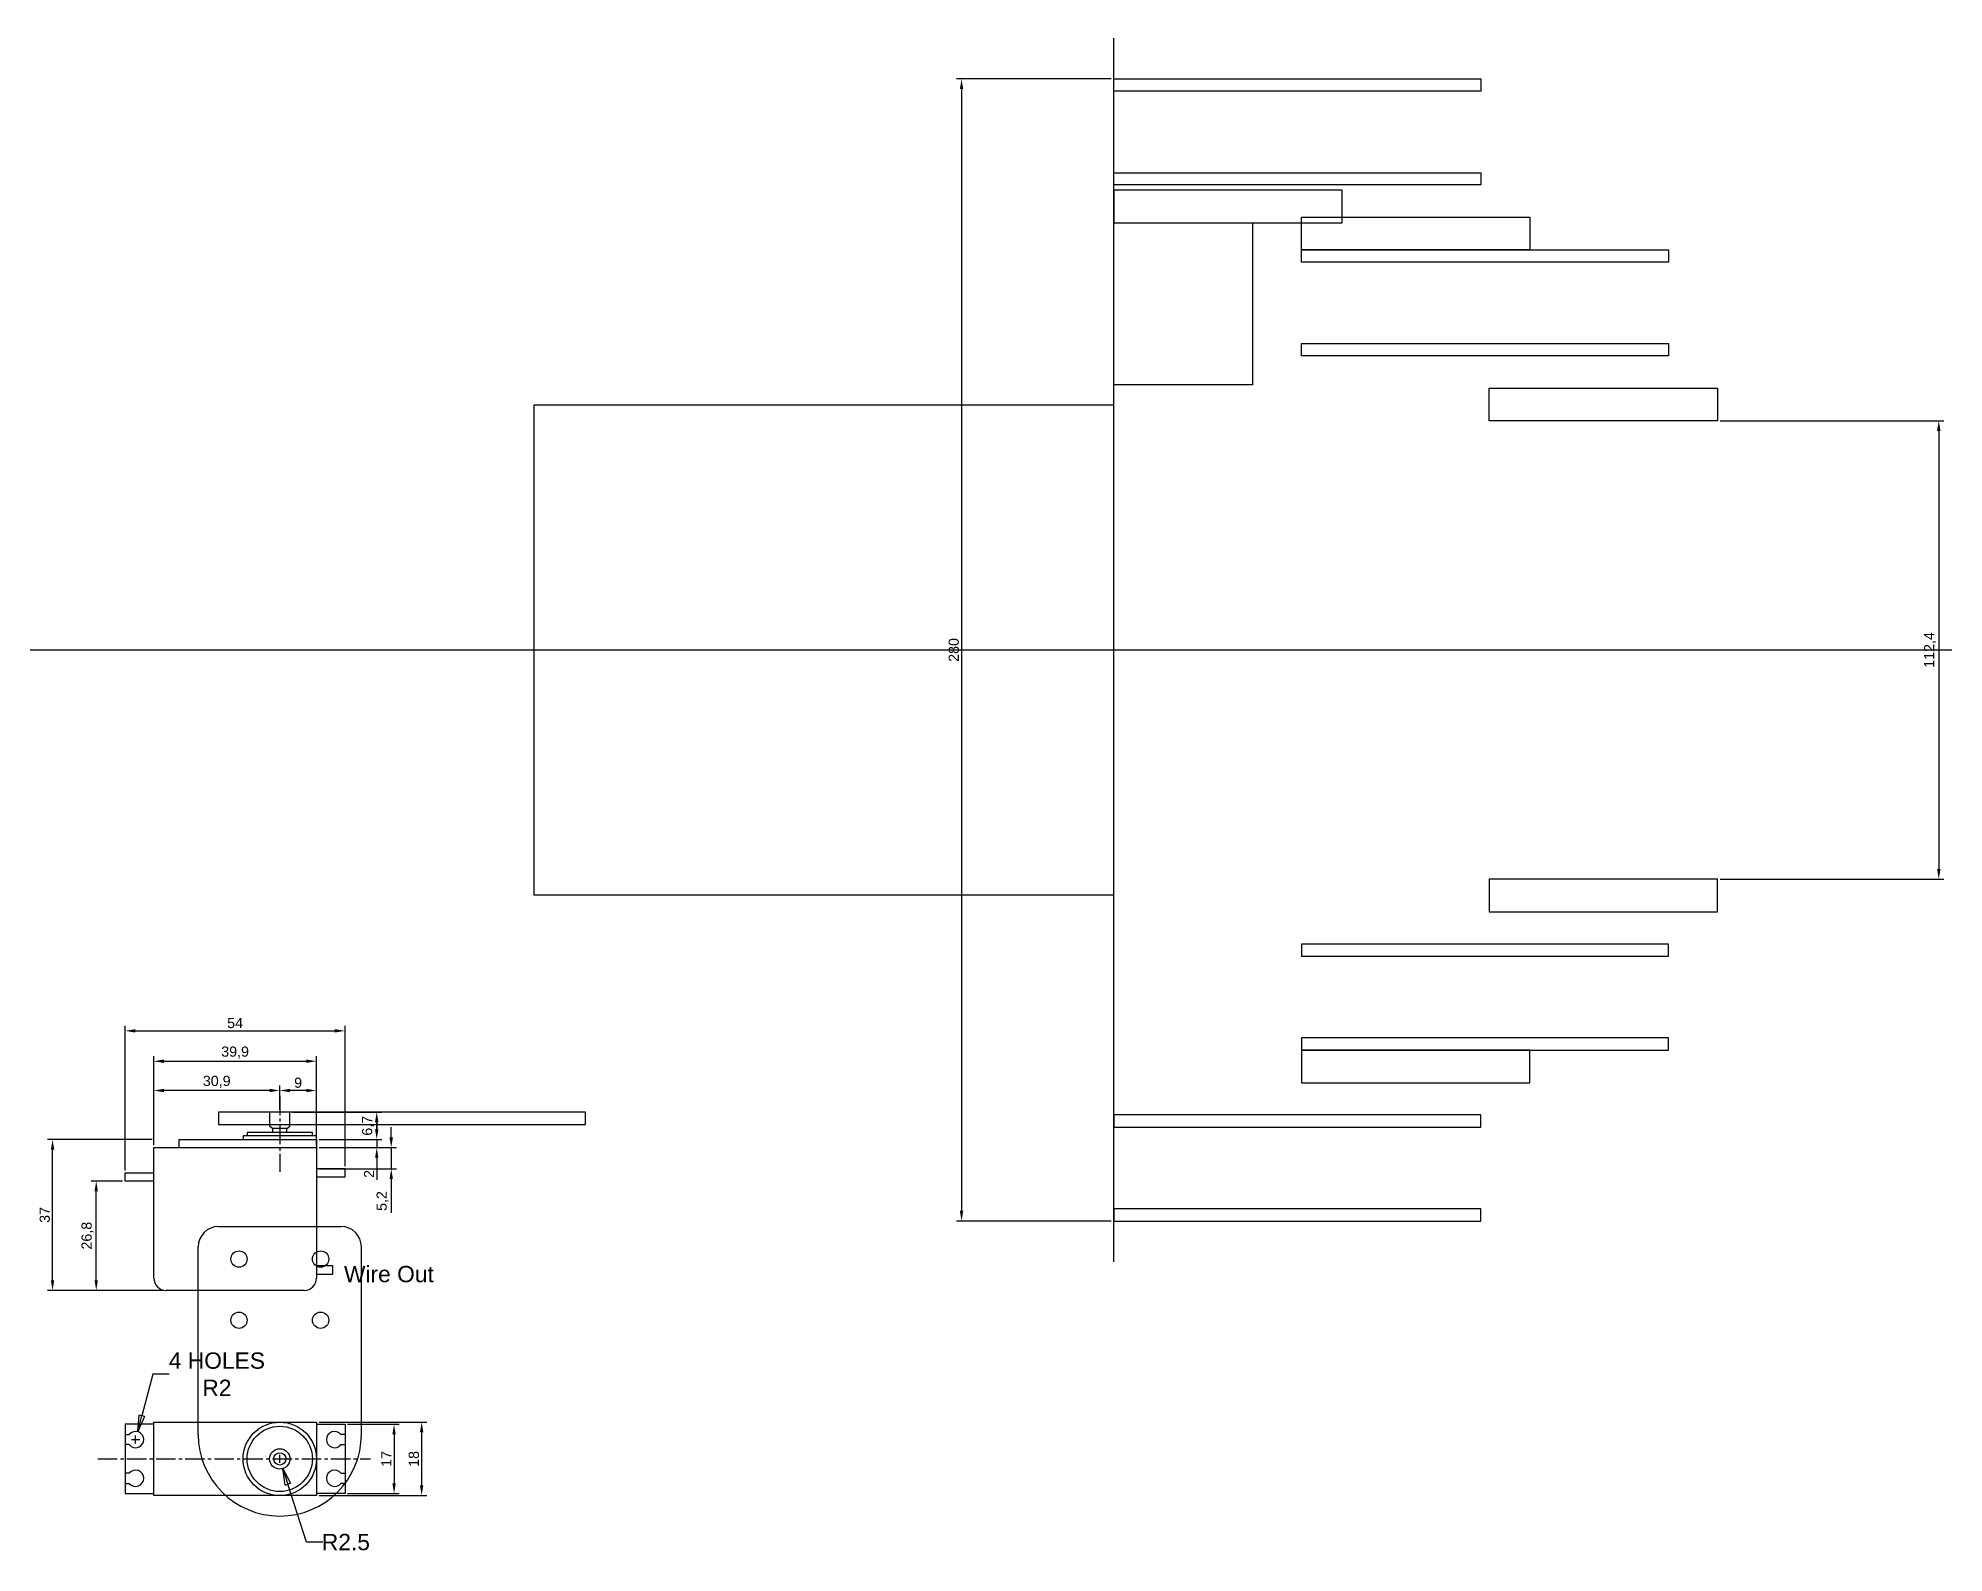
# Model space of a CAD drawing. Header units: millimetres. Extents: x 1755 to 2223, y 1887 to 3956.
# Drawn here: x 1755.4 to 2222.6, y 1886.6 to 2258 of the extents above; entities outside this region: 3.
import ezdxf

# ---------------------------------------------------------------- set-up
doc = ezdxf.new("R2010")
doc.units = ezdxf.units.MM
doc.header["$LTSCALE"] = 0.25
doc.linetypes.add('CENTER2', pattern=[28.575, 19.05, -3.175, 3.175, -3.175])
for name, color, linetype in [('Arm', 11, 'Continuous'), ('CL', 1, 'CENTER2'), ('Dim', 23, 'Continuous'), ('Perspex', 151, 'Continuous')]:
    doc.layers.add(name, color=color, linetype=linetype)
doc.layers.add('OL', color=40, linetype='Continuous', lineweight=30)
doc.styles.get("Standard").update_dxf_attribs({"font": 'arial.ttf'})
doc.dimstyles.new('ISO-25', dxfattribs={"dimtxt": 2.5, "dimasz": 2.5, "dimexe": 1.25, "dimexo": 0.625, "dimtad": 1, "dimtxsty": 'Standard', "dimcen": 2.5, "dimadec": 0, "dimazin": 0, "dimtfac": 1, "dimtmove": 0, "dimatfit": 3, "dimfxl": 1, "dimarcsym": 0})
doc.dimstyles.get("Standard").update_dxf_attribs({"dimtxt": 0.18, "dimasz": 0.18, "dimexe": 0.18, "dimexo": 0.0625, "dimgap": 0.09, "dimtad": 0, "dimtih": 1, "dimtoh": 1, "dimdec": 4, "dimzin": 0, "dimdsep": 46, "dimtxsty": 'Standard', "dimcen": 0.09, "dimadec": 0, "dimazin": 0, "dimtfac": 1, "dimtdec": 4, "dimtofl": 0, "dimtmove": 0, "dimatfit": 3, "dimfxl": 1, "dimtolj": 1, "dimtzin": 0, "dimarcsym": 0})

# ---------------------------------------------------------------- blocks, each defined once
blk = doc.blocks.new('_Closed')
at = {"color": 0, "linetype": 'ByBlock', "lineweight": -2}
for p, q in [((-1, 0.17), (0, 0)), ((-1, 0.17), (-1, -0.17)), ((0, 0), (-1, -0.17)), ((0, 0), (-1, 0))]:
    blk.add_line(p, q, dxfattribs=at)
blk = doc.blocks.new('*D2')
at = {"layer": 'Defpoints', "color": 0, "transparency": 16777216}
for p in [(1814.6, 1909.67), (1815.37, 1907.29)]:
    blk.add_point(p, dxfattribs=at)
at = {"layer": 'Dim', "color": 0, "lineweight": -2, "transparency": 16777216}
for p, q in [((1813.6, 1909.67), (1815.6, 1909.67)), ((1814.6, 1908.67), (1814.6, 1910.67)), ((1821.15, 1889.26), (1816.59, 1903.48)), ((1825.15, 1889.26), (1821.15, 1889.26))]:
    blk.add_line(p, q, dxfattribs=at)
at = {"layer": 'Dim', "color": 0, "lineweight": -2, "transparency": 16777216, "xscale": 4, "yscale": 4, "zscale": 4, "rotation": 107.7872874183311}
blk.add_blockref('_Closed', (1815.37, 1907.29), dxfattribs=at)
at = {"layer": 'Dim', "color": 0, "transparency": 16777216, "insert": (1830.81, 1889.26), "char_height": 4, "attachment_point": 5}
blk.add_mtext('\\A1;R2.5', dxfattribs=at)
blk = doc.blocks.new('*D3')
at = {"layer": 'Defpoints', "color": 0, "transparency": 16777216}
for p in [(1758.9, 1987.99), (1783.9, 1987.99), (1785.7, 1950.99)]:
    blk.add_point(p, dxfattribs=at)
at = {"layer": 'Dim', "color": 0, "lineweight": -2, "transparency": 16777216}
for p, q in [((1783.28, 1987.99), (1757.65, 1987.99)), ((1758.9, 1953.49), (1758.9, 1985.49)), ((1785.08, 1950.99), (1757.65, 1950.99))]:
    blk.add_line(p, q, dxfattribs=at)
at = {"layer": 'Dim', "color": 0, "transparency": 16777216}
for points in [[(1758.48, 1985.49), (1759.31, 1985.49), (1758.9, 1987.99)], [(1758.48, 1953.49), (1759.31, 1953.49), (1758.9, 1950.99)]]:
    blk.add_solid(points, dxfattribs=at)
at = {"layer": 'Dim', "color": 0, "transparency": 16777216, "insert": (1756.99, 1969.49), "char_height": 2.5, "attachment_point": 5, "rotation": 90}
blk.add_mtext('37', dxfattribs=at)
blk = doc.blocks.new('*D4')
at = {"layer": 'Defpoints', "color": 0, "transparency": 16777216}
for p in [(1823.6, 2007.17), (1783.7, 1985.99), (1823.6, 1985.99)]:
    blk.add_point(p, dxfattribs=at)
at = {"layer": 'Dim', "color": 0, "lineweight": -2, "transparency": 16777216}
for p, q in [((1783.7, 1986.61), (1783.7, 2008.42)), ((1786.2, 2007.17), (1821.1, 2007.17)), ((1823.6, 1986.61), (1823.6, 2008.42))]:
    blk.add_line(p, q, dxfattribs=at)
at = {"layer": 'Dim', "color": 0, "transparency": 16777216}
for points in [[(1786.2, 2007.58), (1786.2, 2006.75), (1783.7, 2007.17)], [(1821.1, 2007.58), (1821.1, 2006.75), (1823.6, 2007.17)]]:
    blk.add_solid(points, dxfattribs=at)
at = {"layer": 'Dim', "color": 0, "transparency": 16777216, "insert": (1803.65, 2009.29), "char_height": 2.5, "attachment_point": 5}
blk.add_mtext('39,9', dxfattribs=at)
blk = doc.blocks.new('*D5')
at = {"layer": 'Defpoints', "color": 0, "transparency": 16777216}
for p in [(1769.6, 1977.79), (1776.7, 1977.79), (1786.7, 1950.99)]:
    blk.add_point(p, dxfattribs=at)
at = {"layer": 'Dim', "color": 0, "lineweight": -2, "transparency": 16777216}
for p, q in [((1776.08, 1977.79), (1768.35, 1977.79)), ((1769.6, 1953.49), (1769.6, 1975.29)), ((1786.08, 1950.99), (1768.35, 1950.99))]:
    blk.add_line(p, q, dxfattribs=at)
at = {"layer": 'Dim', "color": 0, "transparency": 16777216}
for points in [[(1769.18, 1975.29), (1770.01, 1975.29), (1769.6, 1977.79)], [(1769.18, 1953.49), (1770.01, 1953.49), (1769.6, 1950.99)]]:
    blk.add_solid(points, dxfattribs=at)
at = {"layer": 'Dim', "color": 0, "transparency": 16777216, "insert": (1767.47, 1964.39), "char_height": 2.5, "attachment_point": 5, "rotation": 90}
blk.add_mtext('26,8', dxfattribs=at)
blk = doc.blocks.new('*D6')
at = {"layer": 'Defpoints', "color": 0, "transparency": 16777216}
for p in [(1830.6, 1918.17), (1830.6, 1901.17), (1842.62, 1901.17)]:
    blk.add_point(p, dxfattribs=at)
at = {"layer": 'Dim', "color": 0, "lineweight": -2, "transparency": 16777216}
for p, q in [((1831.23, 1918.17), (1843.87, 1918.17)), ((1842.62, 1915.67), (1842.62, 1903.67)), ((1831.23, 1901.17), (1843.87, 1901.17))]:
    blk.add_line(p, q, dxfattribs=at)
at = {"layer": 'Dim', "color": 0, "transparency": 16777216}
for points in [[(1842.21, 1915.67), (1843.04, 1915.67), (1842.62, 1918.17)], [(1842.21, 1903.67), (1843.04, 1903.67), (1842.62, 1901.17)]]:
    blk.add_solid(points, dxfattribs=at)
at = {"layer": 'Dim', "color": 0, "transparency": 16777216, "insert": (1840.74, 1909.67), "char_height": 2.5, "attachment_point": 5, "rotation": 90}
blk.add_mtext('17', dxfattribs=at)
blk = doc.blocks.new('*D7')
at = {"layer": 'Defpoints', "color": 0, "transparency": 16777216}
for p in [(1823.6, 1918.67), (1823.6, 1900.67), (1849.38, 1900.67)]:
    blk.add_point(p, dxfattribs=at)
at = {"layer": 'Dim', "color": 0, "lineweight": -2, "transparency": 16777216}
for p, q in [((1824.23, 1918.67), (1850.63, 1918.67)), ((1849.38, 1916.17), (1849.38, 1903.17)), ((1824.23, 1900.67), (1850.63, 1900.67))]:
    blk.add_line(p, q, dxfattribs=at)
at = {"layer": 'Dim', "color": 0, "transparency": 16777216}
for points in [[(1848.97, 1916.17), (1849.8, 1916.17), (1849.38, 1918.67)], [(1848.97, 1903.17), (1849.8, 1903.17), (1849.38, 1900.67)]]:
    blk.add_solid(points, dxfattribs=at)
at = {"layer": 'Dim', "color": 0, "transparency": 16777216, "insert": (1847.48, 1909.67), "char_height": 2.5, "attachment_point": 5, "rotation": 90}
blk.add_mtext('18', dxfattribs=at)
blk = doc.blocks.new('*D8')
at = {"layer": 'Defpoints', "color": 0, "transparency": 16777216}
for p in [(1779.77, 1916.35), (1779.27, 1914.42)]:
    blk.add_point(p, dxfattribs=at)
at = {"layer": 'Dim', "color": 0, "lineweight": -2, "transparency": 16777216}
for p, q in [((1783.47, 1930.44), (1780.79, 1920.22)), ((1787.47, 1930.44), (1783.47, 1930.44)), ((1778.27, 1914.42), (1780.27, 1914.42)), ((1779.27, 1913.42), (1779.27, 1915.42))]:
    blk.add_line(p, q, dxfattribs=at)
at = {"layer": 'Dim', "color": 0, "lineweight": -2, "transparency": 16777216, "xscale": 4, "yscale": 4, "zscale": 4, "rotation": 255.3042095745109}
blk.add_blockref('_Closed', (1779.77, 1916.35), dxfattribs=at)
at = {"layer": 'Dim', "color": 0, "transparency": 16777216, "insert": (1799.18, 1930.44), "char_height": 4, "attachment_point": 5}
blk.add_mtext('\\A1;4 HOLES\\PR2', dxfattribs=at)
blk = doc.blocks.new('*D9')
at = {"layer": 'Defpoints', "color": 0, "transparency": 16777216}
for p in [(1814.6, 1999.99), (1814.6, 1994.69), (1823.6, 1988.84)]:
    blk.add_point(p, dxfattribs=at)
at = {"layer": 'Dim', "color": 0, "lineweight": -2, "transparency": 16777216}
for p, q in [((1814.6, 1995.31), (1814.6, 2001.24)), ((1821.1, 1999.99), (1817.1, 1999.99)), ((1823.6, 1989.46), (1823.6, 2001.24))]:
    blk.add_line(p, q, dxfattribs=at)
at = {"layer": 'Dim', "color": 0, "transparency": 16777216}
for points in [[(1817.1, 2000.4), (1817.1, 1999.57), (1814.6, 1999.99)], [(1821.1, 2000.4), (1821.1, 1999.57), (1823.6, 1999.99)]]:
    blk.add_solid(points, dxfattribs=at)
at = {"layer": 'Dim', "color": 0, "transparency": 16777216, "insert": (1819.1, 2001.89), "char_height": 2.5, "attachment_point": 5}
blk.add_mtext('9', dxfattribs=at)
blk = doc.blocks.new('*D10')
at = {"layer": 'Defpoints', "color": 0, "transparency": 16777216}
for p in [(1783.7, 1999.99), (1814.6, 1994.69), (1783.7, 1985.99)]:
    blk.add_point(p, dxfattribs=at)
at = {"layer": 'Dim', "color": 0, "lineweight": -2, "transparency": 16777216}
for p, q in [((1783.7, 1986.61), (1783.7, 2001.24)), ((1812.1, 1999.99), (1786.2, 1999.99)), ((1814.6, 1995.31), (1814.6, 2001.24))]:
    blk.add_line(p, q, dxfattribs=at)
at = {"layer": 'Dim', "color": 0, "transparency": 16777216}
for points in [[(1786.2, 2000.4), (1786.2, 1999.57), (1783.7, 1999.99)], [(1812.1, 2000.4), (1812.1, 1999.57), (1814.6, 1999.99)]]:
    blk.add_solid(points, dxfattribs=at)
at = {"layer": 'Dim', "color": 0, "transparency": 16777216, "insert": (1799.15, 2002.11), "char_height": 2.5, "attachment_point": 5}
blk.add_mtext('30,9', dxfattribs=at)
blk = doc.blocks.new('*D11')
at = {"layer": 'Defpoints', "color": 0, "transparency": 16777216}
for p in [(1830.6, 2014.61), (1776.7, 1979.79), (1830.6, 1980.79)]:
    blk.add_point(p, dxfattribs=at)
at = {"layer": 'Dim', "color": 0, "lineweight": -2, "transparency": 16777216}
for p, q in [((1776.7, 1980.41), (1776.7, 2015.86)), ((1779.2, 2014.61), (1828.1, 2014.61)), ((1830.6, 1981.41), (1830.6, 2015.86))]:
    blk.add_line(p, q, dxfattribs=at)
at = {"layer": 'Dim', "color": 0, "transparency": 16777216}
for points in [[(1779.2, 2015.03), (1779.2, 2014.2), (1776.7, 2014.61)], [(1828.1, 2015.03), (1828.1, 2014.2), (1830.6, 2014.61)]]:
    blk.add_solid(points, dxfattribs=at)
at = {"layer": 'Dim', "color": 0, "transparency": 16777216, "insert": (1803.65, 2016.51), "char_height": 2.5, "attachment_point": 5}
blk.add_mtext('54', dxfattribs=at)
blk = doc.blocks.new('*D12')
at = {"layer": 'Defpoints', "color": 0, "transparency": 16777216}
for p in [(1817.1, 1994.69), (1823.6, 1987.99), (1838.37, 1987.99)]:
    blk.add_point(p, dxfattribs=at)
at = {"layer": 'Dim', "color": 0, "lineweight": -2, "transparency": 16777216}
for p, q in [((1817.73, 1994.69), (1839.62, 1994.69)), ((1838.37, 1992.19), (1838.37, 1990.49)), ((1824.23, 1987.99), (1839.62, 1987.99))]:
    blk.add_line(p, q, dxfattribs=at)
at = {"layer": 'Dim', "color": 0, "transparency": 16777216}
for points in [[(1837.95, 1992.19), (1838.79, 1992.19), (1838.37, 1994.69)], [(1837.95, 1990.49), (1838.79, 1990.49), (1838.37, 1987.99)]]:
    blk.add_solid(points, dxfattribs=at)
at = {"layer": 'Dim', "color": 0, "transparency": 16777216, "insert": (1836.24, 1991.34), "char_height": 2.5, "attachment_point": 5, "rotation": 90}
blk.add_mtext('6,7', dxfattribs=at)
blk = doc.blocks.new('*D13')
at = {"layer": 'Defpoints', "color": 0, "transparency": 16777216}
for p in [(1823.6, 1987.99), (1823.6, 1985.99), (1838.37, 1985.99)]:
    blk.add_point(p, dxfattribs=at)
at = {"layer": 'Dim', "color": 0, "lineweight": -2, "transparency": 16777216}
for p, q in [((1838.37, 1990.49), (1838.37, 1992.99)), ((1824.23, 1987.99), (1839.62, 1987.99)), ((1824.23, 1985.99), (1839.62, 1985.99)), ((1838.37, 1987.99), (1838.37, 1985.99)), ((1838.37, 1983.49), (1838.37, 1978.08))]:
    blk.add_line(p, q, dxfattribs=at)
at = {"layer": 'Dim', "color": 0, "transparency": 16777216}
for points in [[(1837.95, 1990.49), (1838.79, 1990.49), (1838.37, 1987.99)], [(1837.95, 1983.49), (1838.79, 1983.49), (1838.37, 1985.99)]]:
    blk.add_solid(points, dxfattribs=at)
at = {"layer": 'Dim', "color": 0, "transparency": 16777216, "insert": (1836.49, 1979.54), "char_height": 2.5, "attachment_point": 5, "rotation": 90}
blk.add_mtext('2', dxfattribs=at)
blk = doc.blocks.new('*D14')
at = {"layer": 'Defpoints', "color": 0, "transparency": 16777216}
for p in [(1823.6, 1985.99), (1823.6, 1980.79), (1841.93, 1980.79)]:
    blk.add_point(p, dxfattribs=at)
at = {"layer": 'Dim', "color": 0, "lineweight": -2, "transparency": 16777216}
for p, q in [((1841.93, 1988.49), (1841.93, 1990.99)), ((1824.23, 1985.99), (1843.18, 1985.99)), ((1841.93, 1985.99), (1841.93, 1980.79)), ((1824.23, 1980.79), (1843.18, 1980.79)), ((1841.93, 1978.29), (1841.93, 1970.01))]:
    blk.add_line(p, q, dxfattribs=at)
at = {"layer": 'Dim', "color": 0, "transparency": 16777216}
for points in [[(1841.51, 1988.49), (1842.34, 1988.49), (1841.93, 1985.99)], [(1841.51, 1978.29), (1842.34, 1978.29), (1841.93, 1980.79)]]:
    blk.add_solid(points, dxfattribs=at)
at = {"layer": 'Dim', "color": 0, "transparency": 16777216, "insert": (1839.8, 1972.9), "char_height": 2.5, "attachment_point": 5, "rotation": 90}
blk.add_mtext('5,2', dxfattribs=at)
blk = doc.blocks.new('*D15')
at = {"layer": 'Defpoints', "color": 0, "transparency": 16777216}
for p in [(2167.1, 2164.19), (2167.1, 2051.79), (2221.35, 2051.79)]:
    blk.add_point(p, dxfattribs=at)
at = {"layer": 'Perspex', "color": 0, "lineweight": -2, "transparency": 16777216}
for p, q in [((2167.72, 2164.19), (2222.6, 2164.19)), ((2221.35, 2161.69), (2221.35, 2054.29)), ((2167.72, 2051.79), (2222.6, 2051.79))]:
    blk.add_line(p, q, dxfattribs=at)
at = {"layer": 'Perspex', "color": 0, "transparency": 16777216}
for points in [[(2220.93, 2161.69), (2221.76, 2161.69), (2221.35, 2164.19)], [(2220.93, 2054.29), (2221.76, 2054.29), (2221.35, 2051.79)]]:
    blk.add_solid(points, dxfattribs=at)
at = {"layer": 'Perspex', "color": 0, "transparency": 16777216, "insert": (2219.22, 2107.99), "char_height": 2.5, "attachment_point": 5, "rotation": 90}
blk.add_mtext('112,4', dxfattribs=at)
blk = doc.blocks.new('*D16')
at = {"layer": 'Defpoints', "color": 0, "transparency": 16777216}
for p in [(2019.1, 2247.99), (1981.76, 1967.99), (2019.1, 1967.99)]:
    blk.add_point(p, dxfattribs=at)
at = {"layer": 'Perspex', "color": 0, "lineweight": -2, "transparency": 16777216}
for p, q in [((2018.47, 2247.99), (1980.51, 2247.99)), ((1981.76, 2245.49), (1981.76, 1970.49)), ((2018.47, 1967.99), (1980.51, 1967.99))]:
    blk.add_line(p, q, dxfattribs=at)
at = {"layer": 'Perspex', "color": 0, "transparency": 16777216}
for points in [[(1981.34, 2245.49), (1982.17, 2245.49), (1981.76, 2247.99)], [(1981.34, 1970.49), (1982.17, 1970.49), (1981.76, 1967.99)]]:
    blk.add_solid(points, dxfattribs=at)
at = {"layer": 'Perspex', "color": 0, "transparency": 16777216, "insert": (1979.86, 2107.99), "char_height": 2.5, "attachment_point": 5, "rotation": 90}
blk.add_mtext('280', dxfattribs=at)

msp = doc.modelspace()

# ---------------------------------------------------------------- linework, layer by layer
for p, q in [((2019.099, 1957.989), (2019.099, 2257.989)), ((2019.099, 2047.989), (2019.099, 2167.989))]:
    msp.add_line(p, q)
msp.add_xline((1786.605, 2107.989), (1, 0))
msp.add_lwpolyline([(2053.099, 2172.992), (2019.099, 2172.992), (2019.099, 2212.692), (2053.099, 2212.692)], close=True)
at = {"layer": 'Arm'}
for points in [[(2019.099, 2212.692), (2075.099, 2212.692), (2075.099, 2220.692), (2019.099, 2220.692)], [(2065.099, 2214.089), (2121.099, 2214.089), (2121.099, 2206.089), (2065.099, 2206.089)], [(2111.099, 2172.189), (2167.099, 2172.189), (2167.099, 2164.189), (2111.099, 2164.189)], [(2111.099, 2043.789), (2167.099, 2043.789), (2167.099, 2051.789), (2111.099, 2051.789)], [(2065.099, 2001.889), (2121.099, 2001.889), (2121.099, 2009.889), (2065.099, 2009.889)]]:
    msp.add_lwpolyline(points, close=True, dxfattribs=at)
at = {"layer": 'CL'}
for p, q in [((1814.605, 1998.717), (1814.605, 1980.02)), ((1769.996, 1909.671), (1836.849, 1909.671))]:
    msp.add_line(p, q, dxfattribs=at)
at = {"layer": 'OL'}
for p, q in [((1780.905, 3955.885), (1773.405, 3955.885)), ((1773.405, 3955.885), (1773.405, 3953.885)), ((1773.405, 3953.885), (1780.905, 3953.885)), ((1817.105, 1994.689), (1812.105, 1994.689)), ((1812.105, 1994.689), (1812.105, 1991.243)), ((1812.855, 1990.689), (1812.105, 1991.243)), ((1816.355, 1990.689), (1812.855, 1990.689)), ((1812.855, 1990.689), (1812.855, 1989.689)), ((1816.355, 1990.689), (1817.105, 1991.243)), ((1816.355, 1989.689), (1816.355, 1990.689)), ((1817.105, 1991.243), (1817.105, 1994.689)), ((1783.705, 1985.989), (1823.605, 1985.989)), ((1783.705, 1953.989), (1783.705, 1985.989)), ((1789.905, 1987.989), (1823.605, 1987.989)), ((1789.905, 1985.989), (1789.905, 1987.989)), ((1823.605, 1988.839), (1805.605, 1988.839)), ((1805.605, 1988.839), (1805.605, 1987.989)), ((1822.605, 1989.689), (1806.605, 1989.689)), ((1806.605, 1989.689), (1806.605, 1988.839)), ((1822.605, 1988.839), (1822.605, 1989.689)), ((1823.605, 1987.989), (1823.605, 1988.839)), ((1823.605, 1987.989), (1823.605, 1985.989)), ((1823.605, 1985.989), (1823.605, 1953.989)), ((1776.705, 1977.789), (1776.705, 1979.789)), ((1776.705, 1979.789), (1783.705, 1979.789)), ((1783.705, 1977.789), (1776.705, 1977.789)), ((1830.605, 1980.789), (1823.605, 1980.789)), ((1823.605, 1978.789), (1830.605, 1978.789)), ((1830.605, 1978.789), (1830.605, 1980.789)), ((1827.605, 1956.989), (1823.605, 1956.989)), ((1823.605, 1954.989), (1827.605, 1954.989)), ((1827.605, 1954.989), (1827.605, 1956.989)), ((1820.605, 1950.989), (1786.705, 1950.989)), ((1783.705, 1918.171), (1776.705, 1918.171)), ((1776.705, 1918.171), (1776.705, 1901.171)), ((1783.705, 1918.671), (1823.605, 1918.671)), ((1783.705, 1900.671), (1783.705, 1918.671)), ((1823.605, 1918.671), (1823.605, 1900.671)), ((1823.605, 1918.171), (1830.605, 1918.171)), ((1830.605, 1918.171), (1830.605, 1901.171)), ((1776.705, 1915.671), (1777.705, 1915.671)), ((1777.705, 1913.171), (1776.705, 1913.171)), ((1830.605, 1915.671), (1829.605, 1915.671)), ((1829.605, 1913.171), (1830.605, 1913.171)), ((1777.705, 1906.171), (1776.705, 1906.171)), ((1776.705, 1903.671), (1777.705, 1903.671)), ((1829.605, 1906.171), (1830.605, 1906.171)), ((1830.605, 1903.671), (1829.605, 1903.671)), ((1776.705, 1901.171), (1783.705, 1901.171)), ((1823.605, 1900.671), (1783.705, 1900.671)), ((1830.605, 1901.171), (1823.605, 1901.171))]:
    msp.add_line(p, q, dxfattribs=at)
for radius in [9, 8, 2.5]:
    msp.add_circle((1814.605, 1909.671), radius, dxfattribs=at)
for centre, radius, start, end in [((1786.705, 1953.989), 3, 180, 270), ((1820.605, 1953.989), 3, 270, 0), ((1779.265, 1914.421), 1.999, 218.69918, 141.30082), ((1828.045, 1914.421), 1.999, 38.69918, 321.30082), ((1779.265, 1904.921), 1.999, 218.69918, 141.30082), ((1828.045, 1904.921), 1.999, 38.69918, 321.30082)]:
    msp.add_arc(centre, radius, start, end, dxfattribs=at)
at = {"layer": 'Perspex'}
for p, q in [((1799.605, 1966.671), (1829.605, 1966.671)), ((1794.605, 1915.671), (1794.605, 1961.671)), ((1834.605, 1915.671), (1834.605, 1961.671)), ((1814.605, 1895.671), (1814.605, 1895.671))]:
    msp.add_line(p, q, dxfattribs=at)
for points in [[(2019.099, 2247.989), (2109.099, 2247.989), (2109.099, 2244.989), (2019.099, 2244.989)], [(2019.099, 2224.989), (2109.099, 2224.989), (2109.099, 2221.989), (2019.099, 2221.989)], [(2065.099, 2206.089), (2155.099, 2206.089), (2155.099, 2203.089), (2065.099, 2203.089)], [(2065.099, 2183.089), (2155.099, 2183.089), (2155.099, 2180.089), (2065.099, 2180.089)], [(2019.099, 2167.989), (1876.908, 2167.989), (1876.908, 2047.989), (2019.099, 2047.989)], [(2065.099, 2032.889), (2155.099, 2032.889), (2155.099, 2035.889), (2065.099, 2035.889)], [(2065.099, 2009.889), (2155.099, 2009.889), (2155.099, 2012.889), (2065.099, 2012.889)], [(1799.568, 1991.645), (1889.568, 1991.645), (1889.568, 1994.645), (1799.568, 1994.645)], [(2019.099, 1990.989), (2109.099, 1990.989), (2109.099, 1993.989), (2019.099, 1993.989)], [(2019.099, 1967.989), (2109.099, 1967.989), (2109.099, 1970.989), (2019.099, 1970.989)]]:
    msp.add_lwpolyline(points, close=True, dxfattribs=at)
for centre, radius in [((1804.605, 1958.671), 1.999), ((1824.605, 1958.671), 1.999), ((1804.605, 1943.671), 1.999), ((1824.605, 1943.671), 1.999), ((1814.605, 1909.671), 1.5)]:
    msp.add_circle(centre, radius, dxfattribs=at)
for centre, radius, start, end in [((1799.605, 1961.671), 5, 90, 180), ((1829.605, 1961.671), 5, 0, 90), ((1814.605, 1915.671), 20, 180, 270), ((1814.605, 1915.671), 20, 270, 0)]:
    msp.add_arc(centre, radius, start, end, dxfattribs=at)

# ---------------------------------------------------------------- texts
at = {"layer": 'OL', "insert": (1830.33, 1956.989), "char_height": 4, "attachment_point": 1}
msp.add_mtext_dynamic_manual_height_columns('{\\C7;Wire Out}', width=21.78198, gutter_width=12.5, heights=[0], dxfattribs=at)

# ---------------------------------------------------------------- dimensions: what is measured, and where the dimension line sits
at = {"layer": 'Dim'}
dim = msp.add_linear_dim(base=(1830.605, 2014.613), p1=(1776.705, 1979.789), p2=(1830.605, 1980.789), text='54', dimstyle='ISO-25', dxfattribs=at)
dim.commit()
dim.dimension.update_dxf_attribs({"geometry": '*D11', "text_midpoint": (1803.655, 2014.613), "dimtype": 160})
dim = msp.add_linear_dim(base=(1823.605, 2007.167), p1=(1783.705, 1985.989), p2=(1823.605, 1985.989), dimstyle='ISO-25', dxfattribs=at)
dim.commit()
dim.dimension.update_dxf_attribs({"geometry": '*D4', "text_midpoint": (1803.655, 2007.167), "dimtype": 160})
dim = msp.add_linear_dim(base=(1783.705, 1999.987), p1=(1814.605, 1994.689), p2=(1783.705, 1985.989), dimstyle='ISO-25', override={"dimtmove": 1}, dxfattribs=at)
dim.commit()
dim.dimension.update_dxf_attribs({"geometry": '*D10', "text_midpoint": (1799.155, 2002.114)})
dim = msp.add_linear_dim(base=(1814.605, 1999.987), p1=(1823.605, 1988.839), p2=(1814.605, 1994.689), dimstyle='ISO-25', dxfattribs=at)
dim.commit()
dim.dimension.update_dxf_attribs({"geometry": '*D9', "text_midpoint": (1819.105, 2001.888)})
for base, p1, p2, picture, middle in [((1838.369, 1987.989), (1817.105, 1994.689), (1823.605, 1987.989), '*D12', (1836.242, 1991.339)), ((1838.369, 1985.989), (1823.605, 1987.989), (1823.605, 1985.989), '*D13', (1836.489, 1979.536)), ((1841.927, 1980.789), (1823.605, 1985.989), (1823.605, 1980.789), '*D14', (1839.8, 1972.901)), ((1769.595, 1977.789), (1786.705, 1950.989), (1776.705, 1977.789), '*D5', (1767.468, 1964.389)), ((1849.385, 1900.671), (1823.605, 1918.671), (1823.605, 1900.671), '*D7', (1847.483, 1909.671)), ((1842.624, 1901.171), (1830.605, 1918.171), (1830.605, 1901.171), '*D6', (1840.744, 1909.671))]:
    dim = msp.add_linear_dim(base=base, p1=p1, p2=p2, angle=90, dimstyle='ISO-25', dxfattribs=at)
    dim.commit()
    dim.dimension.update_dxf_attribs({"geometry": picture, "text_midpoint": middle})
dim = msp.add_linear_dim(base=(1758.896, 1987.989), p1=(1785.705, 1950.989), p2=(1783.905, 1987.989), angle=90, dimstyle='ISO-25', dxfattribs=at)
dim.commit()
dim.dimension.update_dxf_attribs({"geometry": '*D3', "text_midpoint": (1758.896, 1969.489), "dimtype": 160})
dim = msp.add_radius_dim(center=(1779.265, 1914.421), mpoint=(1779.772, 1916.355), text='4 HOLES\\PR2', dimstyle='Standard', override={"dimtxt": 4, "dimasz": 4, "dimdec": 1, "dimblk2": 'Closed', "dimsah": 1, "dimcen": 1}, dxfattribs=at)
dim.commit()
dim.dimension.update_dxf_attribs({"geometry": '*D8', "text_midpoint": (1799.177, 1930.439), "dimtype": 164})
dim = msp.add_radius_dim(center=(1814.605, 1909.671), mpoint=(1815.369, 1907.29), dimstyle='Standard', override={"dimtxt": 4, "dimasz": 4, "dimdec": 1, "dimblk2": 'Closed', "dimsah": 1, "dimcen": 1}, dxfattribs=at)
dim.commit()
dim.dimension.update_dxf_attribs({"geometry": '*D2', "text_midpoint": (1830.814, 1889.258), "dimtype": 164})
at = {"layer": 'Perspex'}
for base, p1, p2, picture, middle in [((1981.758, 1967.989), (2019.099, 2247.989), (2019.099, 1967.989), '*D16', (1979.856, 2107.989)), ((2221.347, 2051.789), (2167.099, 2164.189), (2167.099, 2051.789), '*D15', (2219.219, 2107.989))]:
    dim = msp.add_linear_dim(base=base, p1=p1, p2=p2, angle=90, dimstyle='ISO-25', dxfattribs=at)
    dim.commit()
    dim.dimension.update_dxf_attribs({"geometry": picture, "text_midpoint": middle})

doc.saveas('drawing.dxf')
